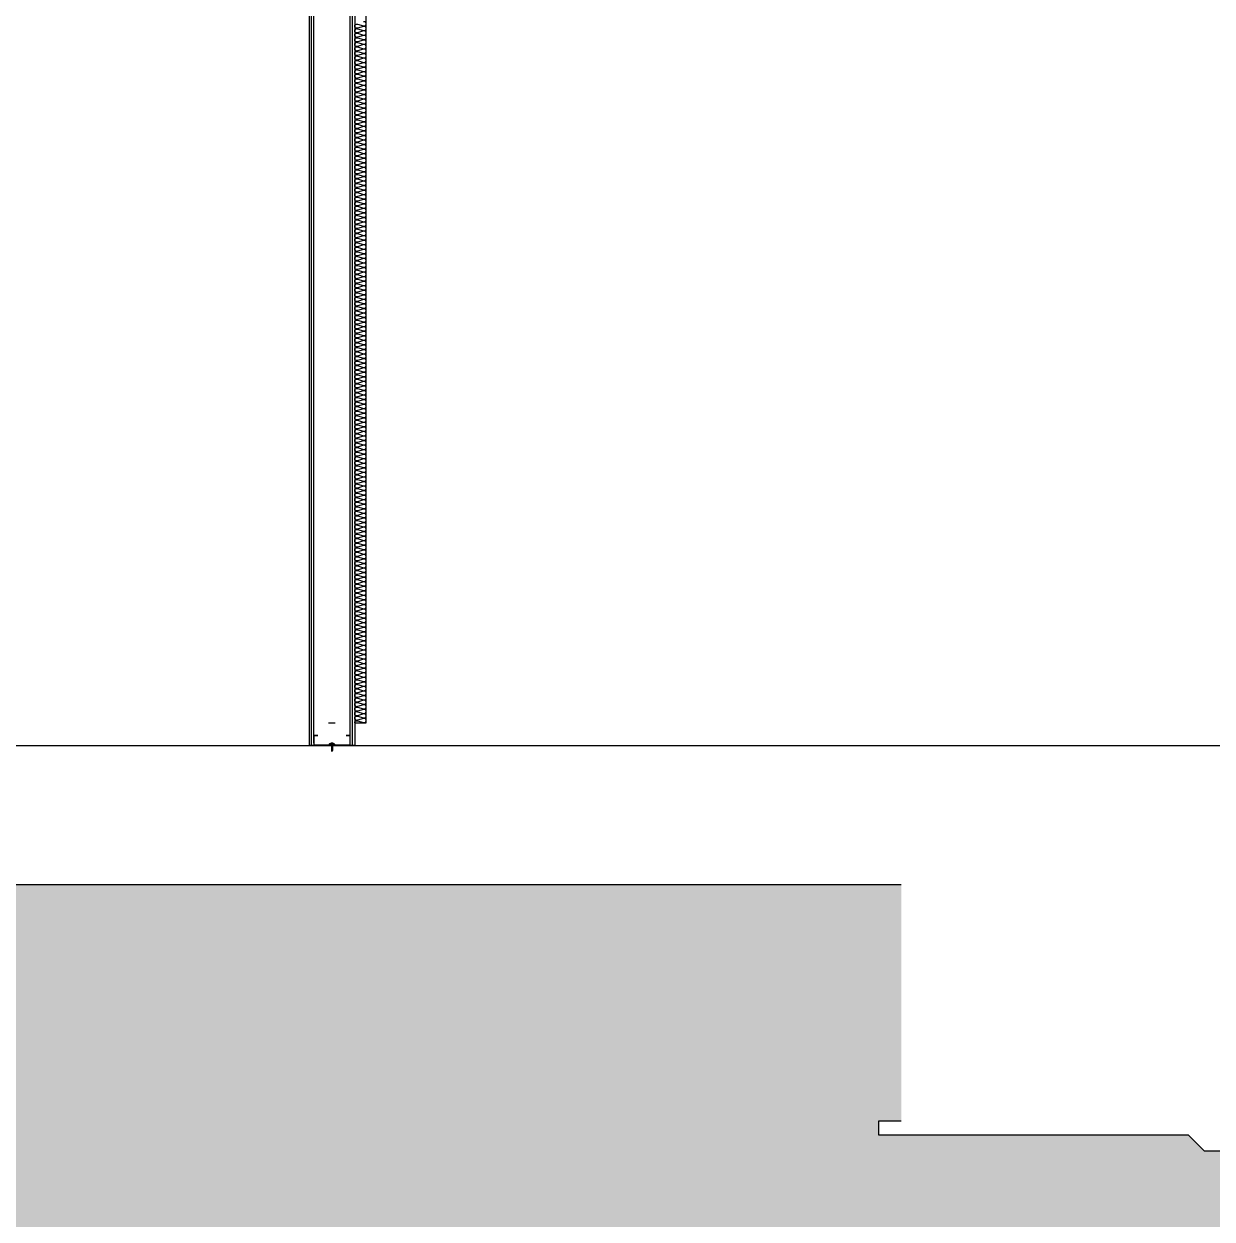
# Model space of a CAD drawing. Header units: millimetres. Extents: x 19868 to 801382, y -4805 to 85279.
# Drawn here: x 775035 to 780253, y 32849 to 38099 of the extents above; entities that cross this region are included whole.
import ezdxf

# ---------------------------------------------------------------- set-up
doc = ezdxf.new("R2010")
doc.units = ezdxf.units.MM
doc.header["$LTSCALE"] = 250
for name, color, linetype in [('8입면선', 8, 'Continuous'), ('A-FIN', 6, 'Continuous'), ('A-WALL-D', 7, 'Continuous'), ('A-버림CONC', 4, 'Continuous'), ('GAGAM-DT', 7, 'Continuous'), ('ISL', 251, 'Continuous'), ('입면', 7, 'Continuous'), ('지반', 254, 'Continuous')]:
    doc.layers.add(name, color=color, linetype=linetype)
doc.layers.add('CK', color=221, linetype='Continuous', plot=False)

# ---------------------------------------------------------------- blocks, each defined once
blk = doc.blocks.new('*U293')
at = {"layer": '8입면선', "color": 8}
for p, q in [((3316397.6, 471911.4), (3316397.6, 479611.4)), ((3316577.6, 471911.4), (3316577.6, 479611.4))]:
    blk.add_line(p, q, dxfattribs=at)
at = {"layer": 'A-WALL-D'}
for p, q in [((3316387.6, 479611.4), (3316387.6, 471911.4)), ((3316407.6, 479611.4), (3316387.6, 479611.4)), ((3316407.6, 471921.4), (3316407.6, 479611.4)), ((3316567.6, 471921.4), (3316567.6, 479611.4)), ((3316587.6, 479611.4), (3316567.6, 479611.4)), ((3316587.6, 479611.4), (3316587.6, 471911.4)), ((3316407.6, 471911.4), (3316387.6, 471911.4)), ((3316587.6, 471911.4), (3316567.6, 471911.4))]:
    blk.add_line(p, q, dxfattribs=at)
at = {"layer": 'CK', "linetype": 'Continuous'}
blk.add_line((3316472.9, 472011.4), (3316502.3, 472011.4), dxfattribs=at)
at = {"layer": 'GAGAM-DT', "color": 8}
for p, q in [((3316492.7, 479605.6), (3316482.8, 479605.6)), ((3316482.8, 479605.6), (3316482.8, 479602.1)), ((3316491.2, 479600.6), (3316484.3, 479600.6)), ((3316485.3, 479605.6), (3316485.3, 479637)), ((3316490.3, 479631.5), (3316485.3, 479637)), ((3316485.3, 479605.6), (3316485.3, 479600.6)), ((3316490.3, 479605.6), (3316490.3, 479631.5)), ((3316490.3, 479605.6), (3316490.3, 479600.6)), ((3316492.7, 479605.6), (3316492.7, 479602.1)), ((3316482.8, 471917.2), (3316482.8, 471920.7)), ((3316492.7, 471917.2), (3316482.8, 471917.2)), ((3316491.2, 471922.2), (3316484.3, 471922.2)), ((3316485.3, 471917.2), (3316485.3, 471922.2)), ((3316485.3, 471917.2), (3316485.3, 471885.8)), ((3316490.3, 471891.3), (3316485.3, 471885.8)), ((3316490.3, 471917.2), (3316490.3, 471922.2)), ((3316490.3, 471917.2), (3316490.3, 471891.3)), ((3316492.7, 471917.2), (3316492.7, 471920.7))]:
    blk.add_line(p, q, dxfattribs=at)
for centre, start, end in [((3316484.3, 479602.1), 180, 270), ((3316491.2, 479602.1), 270, 0), ((3316484.3, 471920.7), 90, 180), ((3316491.2, 471920.7), 0, 90)]:
    blk.add_arc(centre, 1.51, start, end, dxfattribs=at)
at = {"layer": '입면', "color": 6}
for p, q in [((3316407.6, 479566.4), (3316407.6, 479611.4)), ((3316407.6, 479611.4), (3316472.9, 479611.4)), ((3316472.4, 479610.2), (3316408.8, 479610.2)), ((3316408.8, 479610.2), (3316408.8, 479567.6)), ((3316477.4, 479604.4), (3316472.4, 479610.2)), ((3316472.9, 479611.4), (3316477.9, 479605.6)), ((3316497.8, 479604.4), (3316477.4, 479604.4)), ((3316477.9, 479605.6), (3316497.3, 479605.6)), ((3316497.3, 479605.6), (3316502.3, 479611.4)), ((3316502.8, 479610.2), (3316497.8, 479604.4)), ((3316502.3, 479611.4), (3316567.6, 479611.4)), ((3316566.4, 479610.2), (3316502.8, 479610.2)), ((3316566.4, 479567.6), (3316566.4, 479610.2)), ((3316567.6, 479611.4), (3316567.6, 479566.4)), ((3316425.4, 479566.4), (3316407.6, 479566.4)), ((3316408.8, 479567.6), (3316425.4, 479567.6)), ((3316425.4, 479567.6), (3316425.4, 479566.4)), ((3316549.8, 479566.4), (3316549.8, 479567.6)), ((3316549.8, 479567.6), (3316566.4, 479567.6)), ((3316567.6, 479566.4), (3316549.8, 479566.4)), ((3316425.4, 471956.4), (3316407.6, 471956.4)), ((3316407.6, 471956.4), (3316407.6, 471911.4)), ((3316408.8, 471912.6), (3316408.8, 471955.2)), ((3316408.8, 471955.2), (3316425.4, 471955.2)), ((3316425.4, 471955.2), (3316425.4, 471956.4)), ((3316567.6, 471956.4), (3316549.8, 471956.4)), ((3316549.8, 471956.4), (3316549.8, 471955.2)), ((3316549.8, 471955.2), (3316566.4, 471955.2)), ((3316566.4, 471955.2), (3316566.4, 471912.6)), ((3316567.6, 471911.4), (3316567.6, 471956.4)), ((3316407.6, 471911.4), (3316472.9, 471911.4)), ((3316472.4, 471912.6), (3316408.8, 471912.6)), ((3316477.4, 471918.5), (3316472.4, 471912.6)), ((3316472.9, 471911.4), (3316477.9, 471917.3)), ((3316497.8, 471918.5), (3316477.4, 471918.5)), ((3316477.9, 471917.3), (3316497.3, 471917.3)), ((3316497.3, 471917.3), (3316502.3, 471911.4)), ((3316502.8, 471912.6), (3316497.8, 471918.5)), ((3316502.3, 471911.4), (3316567.6, 471911.4)), ((3316566.4, 471912.6), (3316502.8, 471912.6))]:
    blk.add_line(p, q, dxfattribs=at)

msp = doc.modelspace()

# ---------------------------------------------------------------- hatches: boundary and pattern name
at = {"layer": '지반'}
h = msp.add_hatch(dxfattribs=at)
h.set_pattern_fill('EARTH', color=251, scale=70, angle=45)
h.paths.add_polyline_path([(650617.8, 33228.9), (650617.8, 23234.4), (801382.4, 23234.4), (801382.4, 34608.9), (792588.2, 34608.9), (792588.2, 34478.9), (792638.2, 34478.9), (792638.2, 34418.9), (792388.2, 34418.9), (792388.2, 34478.9), (792438.2, 34478.9), (792438.2, 34628.9), (790388.2, 34628.9), (790388.2, 33878.9), (791163.2, 33878.9), (791163.2, 32378.9), (791263.2, 32378.9), (791263.2, 32318.9), (788063.2, 32318.9), (788063.2, 32378.9), (788163.2, 32378.9), (788163.2, 33878.9), (789618.2, 33878.9), (789618.2, 34448.9), (787708.2, 34448.9), (787708.2, 33008.9), (787808.2, 33008.9), (787808.2, 32948.9), (782968.2, 32948.9), (782968.2, 33008.9), (783068.2, 33008.9), (783068.2, 34248.9), (781958.2, 34248.9), (781958.2, 33208.9), (782058.2, 33208.9), (782058.2, 33148.9), (780218.2, 33148.9), (780148.2, 33218.9), (778788.2, 33218.9), (778788.2, 33278.9), (778888.2, 33278.9), (778888.2, 34318.9), (771638.2, 34318.9), (771638.2, 32778.9), (771738.2, 32778.9), (771738.2, 32718.9), (767038.2, 32718.9), (767038.2, 32778.9), (767138.2, 32778.9), (767138.2, 34318.9), (765913.1, 34318.9), (765813.1, 34218.9), (759888.2, 34218.9), (759888.2, 33178.9), (759988.2, 33178.9), (759988.2, 33118.9), (756788.2, 33118.9), (756788.2, 33178.9), (756888.2, 33178.9), (756888.2, 34218.9), (755638.2, 34218.9), (755638.2, 32978.9), (755738.2, 32978.9), (755738.2, 32918.9), (751038.2, 32918.9), (751038.2, 32978.9), (751138.2, 32978.9), (751138.2, 34518.9), (749088.2, 34518.9), (749088.2, 33778.9), (750613.2, 33778.9), (750613.2, 32278.9), (750713.2, 32278.9), (750713.2, 32218.9), (747513.2, 32218.9), (747513.2, 32278.9), (747613.2, 32278.9), (747613.2, 33778.9), (748488.2, 33778.9), (748488.2, 34078.9), (747988.2, 34078.9), (747988.2, 34418.9), (746363.2, 34418.9), (746363.2, 33478.9), (746463.2, 33478.9), (746463.2, 33418.9), (743263.2, 33418.9), (743263.2, 33478.9), (743363.2, 33478.9), (743363.2, 34418.9), (739738.2, 34418.9), (739738.2, 33978.9), (740338.2, 33978.9), (740338.2, 33278.9), (740438.2, 33278.9), (740438.2, 33218.9), (734738.2, 33218.9), (734738.2, 32978.9), (734838.2, 32978.9), (734838.2, 32918.9), (731638.2, 32918.9), (731638.2, 32978.9), (731738.2, 32978.9), (731738.2, 33218.9), (728228.2, 33218.9), (728158.2, 33148.9), (725968.2, 33148.9), (725968.2, 33208.9), (726068.2, 33208.9), (726068.2, 34048.9), (726668.2, 34048.9), (726668.2, 34348.9), (723658.2, 34348.9), (723658.2, 33708.9), (723758.2, 33708.9), (723758.2, 33648.9), (720418.2, 33648.9), (720418.2, 33708.9), (720518.2, 33708.9), (720518.2, 34348.9), (718758.2, 34348.9), (718758.2, 33878.9), (719638.2, 33878.9), (719638.2, 31878.9), (719738.2, 31878.9), (719738.2, 31818.9), (715038.2, 31818.9), (715038.2, 31878.9), (715138.2, 31878.9), (715138.2, 33878.9), (717988.2, 33878.9), (717988.2, 34622.3), (717870.2, 34622.3), (717870.2, 34603.9), (717820.2, 34603.9), (717820.2, 34622.3), (717588.2, 34622.3), (717588.2, 34682.3), (717638.2, 34682.3), (717637.5, 34831.6), (715313.2, 34820.3), (712988.3, 34808.9), (701138.2, 34568.9), (688982.5, 34328.9), (678538.2, 34278.9), (666388.2, 34228.9), (658288.2, 33228.9)])

# ---------------------------------------------------------------- linework, layer by layer
at = {"layer": 'A-FIN'}
msp.add_line((765588.2, 34928.9), (785788.2, 34928.9), dxfattribs=at)
at = {"layer": 'A-버림CONC'}
for p, q in [((771638.2, 34318.9), (778888.2, 34318.9)), ((778888.2, 33278.9), (778788.2, 33278.9)), ((778788.2, 33278.9), (778788.2, 33218.9)), ((778788.2, 33218.9), (780148.2, 33218.9)), ((780148.2, 33218.9), (780218.2, 33148.9)), ((780218.2, 33148.9), (782058.2, 33148.9))]:
    msp.add_line(p, q, dxfattribs=at)
at = {"layer": 'ISL'}
msp.add_line((776488.2, 35028.9), (776538.2, 35028.9), dxfattribs=at)
msp.add_lwpolyline([(776538.2, 35028.9), (776539.1, 42578.9), (776588.2, 42578.9), (776588.2, 43298.9), (779938.2, 43298.9), (779938.2, 42378.9), (780838.2, 42378.9), (780838.2, 43298.9), (782988.2, 43298.9), (782988.2, 42578.9), (783388.2, 42578.9), (783388.2, 43298.9), (784938.2, 43298.9), (784938.2, 42378.9), (785738.2, 42378.9), (785738.2, 35028.9)], dxfattribs=at)
msp.add_lwpolyline([(776488.2, 35028.9, -0.509327), (776500.3, 35037.8), (776526.1, 35030.1, 1.372593), (776526.1, 35047.8), (776500.3, 35040.1, -0.509207), (776488.2, 35048.9, -0.509327), (776500.3, 35057.8), (776526.1, 35050.1, 1.372593), (776526.1, 35067.8), (776500.3, 35060.1, -0.509207), (776488.2, 35068.9, -0.509327), (776500.3, 35077.8), (776526.1, 35070.1, 1.372593), (776526.1, 35087.8), (776500.3, 35080.1, -0.509207), (776488.2, 35088.9, -0.509327), (776500.3, 35097.8), (776526.1, 35090.1, 1.372593), (776526.1, 35107.8), (776500.3, 35100.1, -0.509207), (776488.2, 35108.9, -0.509327), (776500.3, 35117.8), (776526.1, 35110.1, 1.372593), (776526.1, 35127.8), (776500.3, 35120.1, -0.509207), (776488.2, 35128.9, -0.509327), (776500.3, 35137.8), (776526.1, 35130.1, 1.372593), (776526.1, 35147.8), (776500.3, 35140.1, -0.509207), (776488.2, 35148.9, -0.509327), (776500.3, 35157.8), (776526.1, 35150.1, 1.372593), (776526.1, 35167.8), (776500.3, 35160.1, -0.509207), (776488.2, 35168.9, -0.509327), (776500.3, 35177.8), (776526.1, 35170.1, 1.372593), (776526.1, 35187.8), (776500.3, 35180.1, -0.509207), (776488.2, 35188.9, -0.509327), (776500.3, 35197.8), (776526.1, 35190.1, 1.372593), (776526.1, 35207.8), (776500.3, 35200.1, -0.509207), (776488.2, 35208.9, -0.509327), (776500.3, 35217.8), (776526.1, 35210.1, 1.372593), (776526.1, 35227.8), (776500.3, 35220.1, -0.509207), (776488.2, 35228.9, -0.509327), (776500.3, 35237.8), (776526.1, 35230.1, 1.372593), (776526.1, 35247.8), (776500.3, 35240.1, -0.509207), (776488.2, 35248.9, -0.509327), (776500.3, 35257.8), (776526.1, 35250.1, 1.372593), (776526.1, 35267.8), (776500.3, 35260.1, -0.509207), (776488.2, 35268.9, -0.509327), (776500.3, 35277.8), (776526.1, 35270.1, 1.372593), (776526.1, 35287.8), (776500.3, 35280.1, -0.509207), (776488.2, 35288.9, -0.509327), (776500.3, 35297.8), (776526.1, 35290.1, 1.372593), (776526.1, 35307.8), (776500.3, 35300.1, -0.509207), (776488.2, 35308.9, -0.509327), (776500.3, 35317.8), (776526.1, 35310.1, 1.372593), (776526.1, 35327.8), (776500.3, 35320.1, -0.509207), (776488.2, 35328.9, -0.509327), (776500.3, 35337.8), (776526.1, 35330.1, 1.372593), (776526.1, 35347.8), (776500.3, 35340.1, -0.509207), (776488.2, 35348.9, -0.509327), (776500.3, 35357.8), (776526.1, 35350.1, 1.372593), (776526.1, 35367.8), (776500.3, 35360.1, -0.509207), (776488.2, 35368.9, -0.509327), (776500.3, 35377.8), (776526.1, 35370.1, 1.372593), (776526.1, 35387.8), (776500.3, 35380.1, -0.509207), (776488.2, 35388.9, -0.509327), (776500.3, 35397.8), (776526.1, 35390.1, 1.372593), (776526.1, 35407.8), (776500.3, 35400.1, -0.509207), (776488.2, 35408.9, -0.509327), (776500.3, 35417.8), (776526.1, 35410.1, 1.372593), (776526.1, 35427.8), (776500.3, 35420.1, -0.509207), (776488.2, 35428.9, -0.509327), (776500.3, 35437.8), (776526.1, 35430.1, 1.372593), (776526.1, 35447.8), (776500.3, 35440.1, -0.509207), (776488.2, 35448.9, -0.509327), (776500.3, 35457.8), (776526.1, 35450.1, 1.372593), (776526.1, 35467.8), (776500.3, 35460.1, -0.509207), (776488.2, 35468.9, -0.509327), (776500.3, 35477.8), (776526.1, 35470.1, 1.372593), (776526.1, 35487.8), (776500.3, 35480.1, -0.509207), (776488.2, 35488.9, -0.509327), (776500.3, 35497.8), (776526.1, 35490.1, 1.372593), (776526.1, 35507.8), (776500.3, 35500.1, -0.509207), (776488.2, 35508.9, -0.509327), (776500.3, 35517.8), (776526.1, 35510.1, 1.372593), (776526.1, 35527.8), (776500.3, 35520.1, -0.509207), (776488.2, 35528.9, -0.509327), (776500.3, 35537.8), (776526.1, 35530.1, 1.372593), (776526.1, 35547.8), (776500.3, 35540.1, -0.509207), (776488.2, 35548.9, -0.509327), (776500.3, 35557.8), (776526.1, 35550.1, 1.372593), (776526.1, 35567.8), (776500.3, 35560.1, -0.509207), (776488.2, 35568.9, -0.509327), (776500.3, 35577.8), (776526.1, 35570.1, 1.372593), (776526.1, 35587.8), (776500.3, 35580.1, -0.509207), (776488.2, 35588.9, -0.509327), (776500.3, 35597.8), (776526.1, 35590.1, 1.372593), (776526.1, 35607.8), (776500.3, 35600.1, -0.509207), (776488.2, 35608.9, -0.509327), (776500.3, 35617.8), (776526.1, 35610.1, 1.372593), (776526.1, 35627.8), (776500.3, 35620.1, -0.509207), (776488.2, 35628.9, -0.509327), (776500.3, 35637.8), (776526.1, 35630.1, 1.372593), (776526.1, 35647.8), (776500.3, 35640.1, -0.509207), (776488.2, 35648.9, -0.509327), (776500.3, 35657.8), (776526.1, 35650.1, 1.372593), (776526.1, 35667.8), (776500.3, 35660.1, -0.509207), (776488.2, 35668.9, -0.509327), (776500.3, 35677.8), (776526.1, 35670.1, 1.372593), (776526.1, 35687.8), (776500.3, 35680.1, -0.509207), (776488.2, 35688.9, -0.509327), (776500.3, 35697.8), (776526.1, 35690.1, 1.372593), (776526.1, 35707.8), (776500.3, 35700.1, -0.509207), (776488.2, 35708.9, -0.509327), (776500.3, 35717.8), (776526.1, 35710.1, 1.372593), (776526.1, 35727.8), (776500.3, 35720.1, -0.509207), (776488.2, 35728.9, -0.509327), (776500.3, 35737.8), (776526.1, 35730.1, 1.372593), (776526.1, 35747.8), (776500.3, 35740.1, -0.509207), (776488.2, 35748.9, -0.509327), (776500.3, 35757.8), (776526.1, 35750.1, 1.372593), (776526.1, 35767.8), (776500.3, 35760.1, -0.509207), (776488.2, 35768.9, -0.509327), (776500.3, 35777.8), (776526.1, 35770.1, 1.372593), (776526.1, 35787.8), (776500.3, 35780.1, -0.509207), (776488.2, 35788.9, -0.509327), (776500.3, 35797.8), (776526.1, 35790.1, 1.372593), (776526.1, 35807.8), (776500.3, 35800.1, -0.509207), (776488.2, 35808.9, -0.509327), (776500.3, 35817.8), (776526.1, 35810.1, 1.372593), (776526.1, 35827.8), (776500.3, 35820.1, -0.509207), (776488.2, 35828.9, -0.509327), (776500.3, 35837.8), (776526.1, 35830.1, 1.372593), (776526.1, 35847.8), (776500.3, 35840.1, -0.509207), (776488.2, 35848.9, -0.509327), (776500.3, 35857.8), (776526.1, 35850.1, 1.372593), (776526.1, 35867.8), (776500.3, 35860.1, -0.509207), (776488.2, 35868.9, -0.509327), (776500.3, 35877.8), (776526.1, 35870.1, 1.372593), (776526.1, 35887.8), (776500.3, 35880.1, -0.509207), (776488.2, 35888.9, -0.509327), (776500.3, 35897.8), (776526.1, 35890.1, 1.372593), (776526.1, 35907.8), (776500.3, 35900.1, -0.509207), (776488.2, 35908.9, -0.509327), (776500.3, 35917.8), (776526.1, 35910.1, 1.372593), (776526.1, 35927.8), (776500.3, 35920.1, -0.509207), (776488.2, 35928.9, -0.509327), (776500.3, 35937.8), (776526.1, 35930.1, 1.372593), (776526.1, 35947.8), (776500.3, 35940.1, -0.509207), (776488.2, 35948.9, -0.509327), (776500.3, 35957.8), (776526.1, 35950.1, 1.372593), (776526.1, 35967.8), (776500.3, 35960.1, -0.509207), (776488.2, 35968.9, -0.509327), (776500.3, 35977.8), (776526.1, 35970.1, 1.372593), (776526.1, 35987.8), (776500.3, 35980.1, -0.509207), (776488.2, 35988.9, -0.509327), (776500.3, 35997.8), (776526.1, 35990.1, 1.372593), (776526.1, 36007.8), (776500.3, 36000.1, -0.509207), (776488.2, 36008.9, -0.509327), (776500.3, 36017.8), (776526.1, 36010.1, 1.372593), (776526.1, 36027.8), (776500.3, 36020.1, -0.509207), (776488.2, 36028.9, -0.509327), (776500.3, 36037.8), (776526.1, 36030.1, 1.372593), (776526.1, 36047.8), (776500.3, 36040.1, -0.509207), (776488.2, 36048.9, -0.509327), (776500.3, 36057.8), (776526.1, 36050.1, 1.372593), (776526.1, 36067.8), (776500.3, 36060.1, -0.509207), (776488.2, 36068.9, -0.509327), (776500.3, 36077.8), (776526.1, 36070.1, 1.372593), (776526.1, 36087.8), (776500.3, 36080.1, -0.509207), (776488.2, 36088.9, -0.509327), (776500.3, 36097.8), (776526.1, 36090.1, 1.372593), (776526.1, 36107.8), (776500.3, 36100.1, -0.509207), (776488.2, 36108.9, -0.509327), (776500.3, 36117.8), (776526.1, 36110.1, 1.372593), (776526.1, 36127.8), (776500.3, 36120.1, -0.509207), (776488.2, 36128.9, -0.509327), (776500.3, 36137.8), (776526.1, 36130.1, 1.372593), (776526.1, 36147.8), (776500.3, 36140.1, -0.509207), (776488.2, 36148.9, -0.509327), (776500.3, 36157.8), (776526.1, 36150.1, 1.372593), (776526.1, 36167.8), (776500.3, 36160.1, -0.509207), (776488.2, 36168.9, -0.509327), (776500.3, 36177.8), (776526.1, 36170.1, 1.372593), (776526.1, 36187.8), (776500.3, 36180.1, -0.509207), (776488.2, 36188.9, -0.509327), (776500.3, 36197.8), (776526.1, 36190.1, 1.372593), (776526.1, 36207.8), (776500.3, 36200.1, -0.509207), (776488.2, 36208.9, -0.509327), (776500.3, 36217.8), (776526.1, 36210.1, 1.372593), (776526.1, 36227.8), (776500.3, 36220.1, -0.509207), (776488.2, 36228.9, -0.509327), (776500.3, 36237.8), (776526.1, 36230.1, 1.372593), (776526.1, 36247.8), (776500.3, 36240.1, -0.509207), (776488.2, 36248.9, -0.509327), (776500.3, 36257.8), (776526.1, 36250.1, 1.372593), (776526.1, 36267.8), (776500.3, 36260.1, -0.509207), (776488.2, 36268.9, -0.509327), (776500.3, 36277.8), (776526.1, 36270.1, 1.372593), (776526.1, 36287.8), (776500.3, 36280.1, -0.509207), (776488.2, 36288.9, -0.509327), (776500.3, 36297.8), (776526.1, 36290.1, 1.372593), (776526.1, 36307.8), (776500.3, 36300.1, -0.509207), (776488.2, 36308.9, -0.509327), (776500.3, 36317.8), (776526.1, 36310.1, 1.372593), (776526.1, 36327.8), (776500.3, 36320.1, -0.509207), (776488.2, 36328.9, -0.509327), (776500.3, 36337.8), (776526.1, 36330.1, 1.372593), (776526.1, 36347.8), (776500.3, 36340.1, -0.509207), (776488.2, 36348.9, -0.509327), (776500.3, 36357.8), (776526.1, 36350.1, 1.372593), (776526.1, 36367.8), (776500.3, 36360.1, -0.509207), (776488.2, 36368.9, -0.509327), (776500.3, 36377.8), (776526.1, 36370.1, 1.372593), (776526.1, 36387.8), (776500.3, 36380.1, -0.509207), (776488.2, 36388.9, -0.509327), (776500.3, 36397.8), (776526.1, 36390.1, 1.372593), (776526.1, 36407.8), (776500.3, 36400.1, -0.509207), (776488.2, 36408.9, -0.509327), (776500.3, 36417.8), (776526.1, 36410.1, 1.372593), (776526.1, 36427.8), (776500.3, 36420.1, -0.509207), (776488.2, 36428.9, -0.509327), (776500.3, 36437.8), (776526.1, 36430.1, 1.372593), (776526.1, 36447.8), (776500.3, 36440.1, -0.509207), (776488.2, 36448.9, -0.509327), (776500.3, 36457.8), (776526.1, 36450.1, 1.372593), (776526.1, 36467.8), (776500.3, 36460.1, -0.509207), (776488.2, 36468.9, -0.509327), (776500.3, 36477.8), (776526.1, 36470.1, 1.372593), (776526.1, 36487.8), (776500.3, 36480.1, -0.509207), (776488.2, 36488.9, -0.509327), (776500.3, 36497.8), (776526.1, 36490.1, 1.372593), (776526.1, 36507.8), (776500.3, 36500.1, -0.509207), (776488.2, 36508.9, -0.509327), (776500.3, 36517.8), (776526.1, 36510.1, 1.372593), (776526.1, 36527.8), (776500.3, 36520.1, -0.509207), (776488.2, 36528.9, -0.509327), (776500.3, 36537.8), (776526.1, 36530.1, 1.372593), (776526.1, 36547.8), (776500.3, 36540.1, -0.509207), (776488.2, 36548.9, -0.509327), (776500.3, 36557.8), (776526.1, 36550.1, 1.372593), (776526.1, 36567.8), (776500.3, 36560.1, -0.509207), (776488.2, 36568.9, -0.509327), (776500.3, 36577.8), (776526.1, 36570.1, 1.372593), (776526.1, 36587.8), (776500.3, 36580.1, -0.509207), (776488.2, 36588.9, -0.509327), (776500.3, 36597.8), (776526.1, 36590.1, 1.372593), (776526.1, 36607.8), (776500.3, 36600.1, -0.509207), (776488.2, 36608.9, -0.509327), (776500.3, 36617.8), (776526.1, 36610.1, 1.372593), (776526.1, 36627.8), (776500.3, 36620.1, -0.509207), (776488.2, 36628.9, -0.509327), (776500.3, 36637.8), (776526.1, 36630.1, 1.372593), (776526.1, 36647.8), (776500.3, 36640.1, -0.509207), (776488.2, 36648.9, -0.509327), (776500.3, 36657.8), (776526.1, 36650.1, 1.372593), (776526.1, 36667.8), (776500.3, 36660.1, -0.509207), (776488.2, 36668.9, -0.509327), (776500.3, 36677.8), (776526.1, 36670.1, 1.372593), (776526.1, 36687.8), (776500.3, 36680.1, -0.509207), (776488.2, 36688.9, -0.509327), (776500.3, 36697.8), (776526.1, 36690.1, 1.372593), (776526.1, 36707.8), (776500.3, 36700.1, -0.509207), (776488.2, 36708.9, -0.509327), (776500.3, 36717.8), (776526.1, 36710.1, 1.372593), (776526.1, 36727.8), (776500.3, 36720.1, -0.509207), (776488.2, 36728.9, -0.509327), (776500.3, 36737.8), (776526.1, 36730.1, 1.372593), (776526.1, 36747.8), (776500.3, 36740.1, -0.509207), (776488.2, 36748.9, -0.509327), (776500.3, 36757.8), (776526.1, 36750.1, 1.372593), (776526.1, 36767.8), (776500.3, 36760.1, -0.509207), (776488.2, 36768.9, -0.509327), (776500.3, 36777.8), (776526.1, 36770.1, 1.372593), (776526.1, 36787.8), (776500.3, 36780.1, -0.509207), (776488.2, 36788.9, -0.509327), (776500.3, 36797.8), (776526.1, 36790.1, 1.372593), (776526.1, 36807.8), (776500.3, 36800.1, -0.509207), (776488.2, 36808.9, -0.509327), (776500.3, 36817.8), (776526.1, 36810.1, 1.372593), (776526.1, 36827.8), (776500.3, 36820.1, -0.509207), (776488.2, 36828.9, -0.509327), (776500.3, 36837.8), (776526.1, 36830.1, 1.372593), (776526.1, 36847.8), (776500.3, 36840.1, -0.509207), (776488.2, 36848.9, -0.509327), (776500.3, 36857.8), (776526.1, 36850.1, 1.372593), (776526.1, 36867.8), (776500.3, 36860.1, -0.509207), (776488.2, 36868.9, -0.509327), (776500.3, 36877.8), (776526.1, 36870.1, 1.372593), (776526.1, 36887.8), (776500.3, 36880.1, -0.509207), (776488.2, 36888.9, -0.509327), (776500.3, 36897.8), (776526.1, 36890.1, 1.372593), (776526.1, 36907.8), (776500.3, 36900.1, -0.509207), (776488.2, 36908.9, -0.509327), (776500.3, 36917.8), (776526.1, 36910.1, 1.372593), (776526.1, 36927.8), (776500.3, 36920.1, -0.509207), (776488.2, 36928.9, -0.509327), (776500.3, 36937.8), (776526.1, 36930.1, 1.372593), (776526.1, 36947.8), (776500.3, 36940.1, -0.509207), (776488.2, 36948.9, -0.509327), (776500.3, 36957.8), (776526.1, 36950.1, 1.372593), (776526.1, 36967.8), (776500.3, 36960.1, -0.509207), (776488.2, 36968.9, -0.509327), (776500.3, 36977.8), (776526.1, 36970.1, 1.372593), (776526.1, 36987.8), (776500.3, 36980.1, -0.509207), (776488.2, 36988.9, -0.509327), (776500.3, 36997.8), (776526.1, 36990.1, 1.372593), (776526.1, 37007.8), (776500.3, 37000.1, -0.509207), (776488.2, 37008.9, -0.509327), (776500.3, 37017.8), (776526.1, 37010.1, 1.372593), (776526.1, 37027.8), (776500.3, 37020.1, -0.509207), (776488.2, 37028.9, -0.509327), (776500.3, 37037.8), (776526.1, 37030.1, 1.372593), (776526.1, 37047.8), (776500.3, 37040.1, -0.509207), (776488.2, 37048.9, -0.509327), (776500.3, 37057.8), (776526.1, 37050.1, 1.372593), (776526.1, 37067.8), (776500.3, 37060.1, -0.509207), (776488.2, 37068.9, -0.509327), (776500.3, 37077.8), (776526.1, 37070.1, 1.372593), (776526.1, 37087.8), (776500.3, 37080.1, -0.509207), (776488.2, 37088.9, -0.509327), (776500.3, 37097.8), (776526.1, 37090.1, 1.372593), (776526.1, 37107.8), (776500.3, 37100.1, -0.509207), (776488.2, 37108.9, -0.509327), (776500.3, 37117.8), (776526.1, 37110.1, 1.372593), (776526.1, 37127.8), (776500.3, 37120.1, -0.509207), (776488.2, 37128.9, -0.509327), (776500.3, 37137.8), (776526.1, 37130.1, 1.372593), (776526.1, 37147.8), (776500.3, 37140.1, -0.509207), (776488.2, 37148.9, -0.509327), (776500.3, 37157.8), (776526.1, 37150.1, 1.372593), (776526.1, 37167.8), (776500.3, 37160.1, -0.509207), (776488.2, 37168.9, -0.509327), (776500.3, 37177.8), (776526.1, 37170.1, 1.372593), (776526.1, 37187.8), (776500.3, 37180.1, -0.509207), (776488.2, 37188.9, -0.509327), (776500.3, 37197.8), (776526.1, 37190.1, 1.372593), (776526.1, 37207.8), (776500.3, 37200.1, -0.509207), (776488.2, 37208.9, -0.509327), (776500.3, 37217.8), (776526.1, 37210.1, 1.372593), (776526.1, 37227.8), (776500.3, 37220.1, -0.509207), (776488.2, 37228.9, -0.509327), (776500.3, 37237.8), (776526.1, 37230.1, 1.372593), (776526.1, 37247.8), (776500.3, 37240.1, -0.509207), (776488.2, 37248.9, -0.509327), (776500.3, 37257.8), (776526.1, 37250.1, 1.372593), (776526.1, 37267.8), (776500.3, 37260.1, -0.509207), (776488.2, 37268.9, -0.509327), (776500.3, 37277.8), (776526.1, 37270.1, 1.372593), (776526.1, 37287.8), (776500.3, 37280.1, -0.509207), (776488.2, 37288.9, -0.509327), (776500.3, 37297.8), (776526.1, 37290.1, 1.372593), (776526.1, 37307.8), (776500.3, 37300.1, -0.509207), (776488.2, 37308.9, -0.509327), (776500.3, 37317.8), (776526.1, 37310.1, 1.372593), (776526.1, 37327.8), (776500.3, 37320.1, -0.509207), (776488.2, 37328.9, -0.509327), (776500.3, 37337.8), (776526.1, 37330.1, 1.372593), (776526.1, 37347.8), (776500.3, 37340.1, -0.509207), (776488.2, 37348.9, -0.509327), (776500.3, 37357.8), (776526.1, 37350.1, 1.372593), (776526.1, 37367.8), (776500.3, 37360.1, -0.509207), (776488.2, 37368.9, -0.509327), (776500.3, 37377.8), (776526.1, 37370.1, 1.372593), (776526.1, 37387.8), (776500.3, 37380.1, -0.509207), (776488.2, 37388.9, -0.509327), (776500.3, 37397.8), (776526.1, 37390.1, 1.372593), (776526.1, 37407.8), (776500.3, 37400.1, -0.509207), (776488.2, 37408.9, -0.509327), (776500.3, 37417.8), (776526.1, 37410.1, 1.372593), (776526.1, 37427.8), (776500.3, 37420.1, -0.509207), (776488.2, 37428.9, -0.509327), (776500.3, 37437.8), (776526.1, 37430.1, 1.372593), (776526.1, 37447.8), (776500.3, 37440.1, -0.509207), (776488.2, 37448.9, -0.509327), (776500.3, 37457.8), (776526.1, 37450.1, 1.372593), (776526.1, 37467.8), (776500.3, 37460.1, -0.509207), (776488.2, 37468.9, -0.509327), (776500.3, 37477.8), (776526.1, 37470.1, 1.372593), (776526.1, 37487.8), (776500.3, 37480.1, -0.509207), (776488.2, 37488.9, -0.509327), (776500.3, 37497.8), (776526.1, 37490.1, 1.372593), (776526.1, 37507.8), (776500.3, 37500.1, -0.509207), (776488.2, 37508.9, -0.509327), (776500.3, 37517.8), (776526.1, 37510.1, 1.372593), (776526.1, 37527.8), (776500.3, 37520.1, -0.509207), (776488.2, 37528.9, -0.509327), (776500.3, 37537.8), (776526.1, 37530.1, 1.372593), (776526.1, 37547.8), (776500.3, 37540.1, -0.509207), (776488.2, 37548.9, -0.509327), (776500.3, 37557.8), (776526.1, 37550.1, 1.372593), (776526.1, 37567.8), (776500.3, 37560.1, -0.509207), (776488.2, 37568.9, -0.509327), (776500.3, 37577.8), (776526.1, 37570.1, 1.372593), (776526.1, 37587.8), (776500.3, 37580.1, -0.509207), (776488.2, 37588.9, -0.509327), (776500.3, 37597.8), (776526.1, 37590.1, 1.372593), (776526.1, 37607.8), (776500.3, 37600.1, -0.509207), (776488.2, 37608.9, -0.509327), (776500.3, 37617.8), (776526.1, 37610.1, 1.372593), (776526.1, 37627.8), (776500.3, 37620.1, -0.509207), (776488.2, 37628.9, -0.509327), (776500.3, 37637.8), (776526.1, 37630.1, 1.372593), (776526.1, 37647.8), (776500.3, 37640.1, -0.509207), (776488.2, 37648.9, -0.509327), (776500.3, 37657.8), (776526.1, 37650.1, 1.372593), (776526.1, 37667.8), (776500.3, 37660.1, -0.509207), (776488.2, 37668.9, -0.509327), (776500.3, 37677.8), (776526.1, 37670.1, 1.372593), (776526.1, 37687.8), (776500.3, 37680.1, -0.509207), (776488.2, 37688.9, -0.509327), (776500.3, 37697.8), (776526.1, 37690.1, 1.372593), (776526.1, 37707.8), (776500.3, 37700.1, -0.509207), (776488.2, 37708.9, -0.509327), (776500.3, 37717.8), (776526.1, 37710.1, 1.372593), (776526.1, 37727.8), (776500.3, 37720.1, -0.509207), (776488.2, 37728.9, -0.509327), (776500.3, 37737.8), (776526.1, 37730.1, 1.372593), (776526.1, 37747.8), (776500.3, 37740.1, -0.509207), (776488.2, 37748.9, -0.509327), (776500.3, 37757.8), (776526.1, 37750.1, 1.372593), (776526.1, 37767.8), (776500.3, 37760.1, -0.509207), (776488.2, 37768.9, -0.509327), (776500.3, 37777.8), (776526.1, 37770.1, 1.372593), (776526.1, 37787.8), (776500.3, 37780.1, -0.509207), (776488.2, 37788.9, -0.509327), (776500.3, 37797.8), (776526.1, 37790.1, 1.372593), (776526.1, 37807.8), (776500.3, 37800.1, -0.509207), (776488.2, 37808.9, -0.509327), (776500.3, 37817.8), (776526.1, 37810.1, 1.372593), (776526.1, 37827.8), (776500.3, 37820.1, -0.509207), (776488.2, 37828.9, -0.509327), (776500.3, 37837.8), (776526.1, 37830.1, 1.372593), (776526.1, 37847.8), (776500.3, 37840.1, -0.509207), (776488.2, 37848.9, -0.509327), (776500.3, 37857.8), (776526.1, 37850.1, 1.372593), (776526.1, 37867.8), (776500.3, 37860.1, -0.509207), (776488.2, 37868.9, -0.509327), (776500.3, 37877.8), (776526.1, 37870.1, 1.372593), (776526.1, 37887.8), (776500.3, 37880.1, -0.509207), (776488.2, 37888.9, -0.509327), (776500.3, 37897.8), (776526.1, 37890.1, 1.372593), (776526.1, 37907.8), (776500.3, 37900.1, -0.509207), (776488.2, 37908.9, -0.509327), (776500.3, 37917.8), (776526.1, 37910.1, 1.372593), (776526.1, 37927.8), (776500.3, 37920.1, -0.509207), (776488.2, 37928.9, -0.509327), (776500.3, 37937.8), (776526.1, 37930.1, 1.372593), (776526.1, 37947.8), (776500.3, 37940.1, -0.509207), (776488.2, 37948.9, -0.509327), (776500.3, 37957.8), (776526.1, 37950.1, 1.372593), (776526.1, 37967.8), (776500.3, 37960.1, -0.509207), (776488.2, 37968.9, -0.509327), (776500.3, 37977.8), (776526.1, 37970.1, 1.372593), (776526.1, 37987.8), (776500.3, 37980.1, -0.509207), (776488.2, 37988.9, -0.509327), (776500.3, 37997.8), (776526.1, 37990.1, 1.372593), (776526.1, 38007.8), (776500.3, 38000.1, -0.509207), (776488.2, 38008.9, -0.509327), (776500.3, 38017.8), (776526.1, 38010.1, 1.372593), (776526.1, 38027.8), (776500.3, 38020.1, -0.509207), (776488.2, 38028.9, -0.509327), (776500.3, 38037.8), (776526.1, 38030.1, 1.372593), (776526.1, 38047.8), (776500.3, 38040.1, -0.509207), (776488.2, 38048.9, -0.509327), (776500.3, 38057.8), (776526.1, 38050.1, 1.372593), (776526.1, 38067.8), (776500.3, 38060.1, -0.509207), (776488.2, 38068.9, -0.509327), (776500.3, 38077.8), (776526.1, 38070.1, 1.372593), (776526.1, 38087.8), (776500.3, 38080.1, -0.509207), (776488.2, 38088.9, -0.509327), (776500.3, 38097.8), (776526.1, 38090.1, 1.372593), (776526.1, 38107.8)], format="xyb", dxfattribs=at)

# ---------------------------------------------------------------- block references
at = {"layer": 'A-WALL-D'}
msp.add_blockref('*U293', (-2540099.4, -436982.5), dxfattribs=at)

doc.saveas('drawing.dxf')
